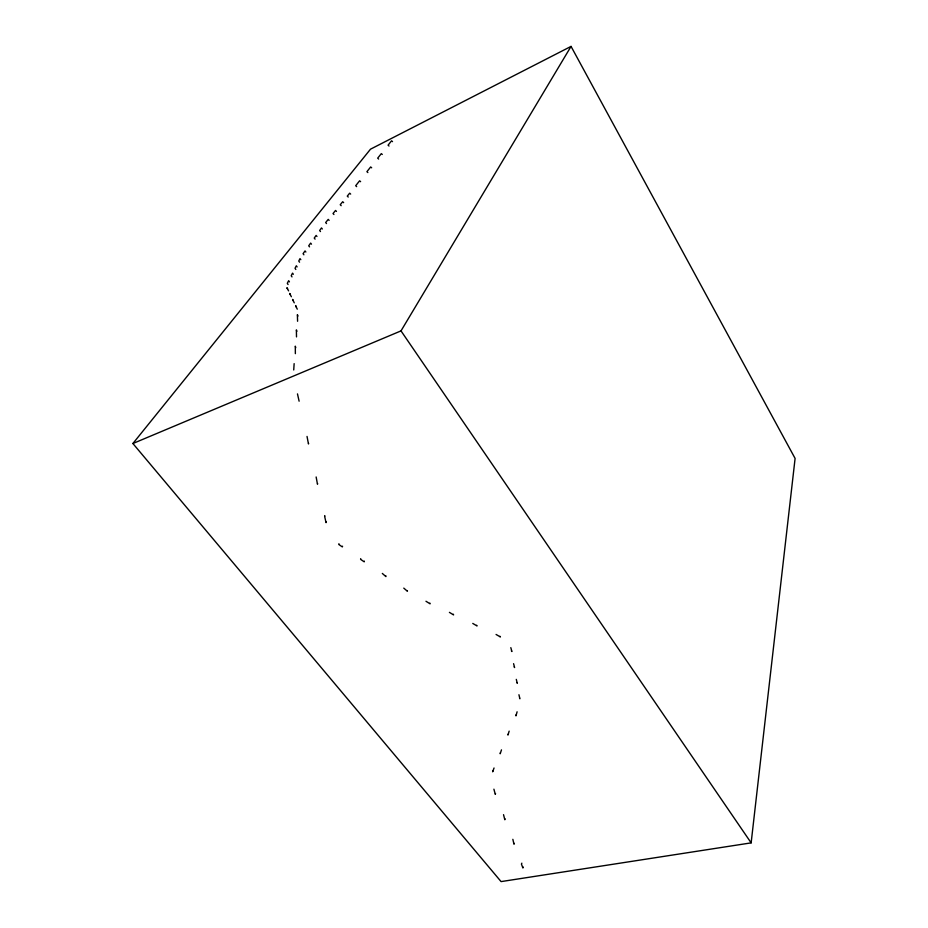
<?xml version="1.0" encoding="UTF-8"?>
<svg xmlns="http://www.w3.org/2000/svg" width="928" height="928" viewBox="0 0 928 928"><rect width="100%" height="100%" fill="white"/><g stroke="black" fill="none" stroke-linecap="round" stroke-linejoin="round"><path stroke-width="1.39" d="M500.215 752.944L500.204 753.756L501.48 749.859M385.955 575.917L385.909 576.613L382.324 573.434M297.47 393.89L299.118 401.198M293.724 369.97L294.141 363.637M360.69 558.621L360.632 559.375L364.228 561.834L364.344 561.127M751.146 842.868L795.099 458.432L571.045 46.4L370.504 149.176L132.901 443.514L501.074 881.6L751.146 842.868L401.012 330.89L571.045 46.4M307.029 436.427L308.467 443.967L308.595 443.398M494.044 767.99L492.675 771.806L492.814 770.982M316.146 476.969L317.469 484.23L317.631 483.604M493.905 789.171L495.297 794.368L495.552 793.533M342.548 546.198L342.351 546.917L338.72 544.434A19.917 10.753 38.6 0 0 338.929 543.715M503.533 814.668L504.809 819.737L505.122 818.879M326.262 521.977L326.041 522.638L324.661 516.432M512.848 839.318L513.996 844.26L514.379 843.39M521.849 863.168L521.443 864.119L522.893 867.982L523.334 867.1M132.901 443.514L401.012 330.89M392.521 141.624L391.558 140.801L388.066 145.174L389.006 146.032M382.29 154.466L381.315 153.63L377.684 158.166L378.636 159.048M371.664 167.806L370.678 166.947L366.908 171.668L367.859 172.573M360.609 181.679L359.612 180.798L355.691 185.716L356.654 186.632M350.656 194.091L349.67 193.186L347.281 196.11L348.232 197.049M343.638 202.664L342.687 201.724L340.24 204.717L341.156 205.691M336.458 211.422L335.542 210.459L333.036 213.521L333.918 214.519M329.115 220.388L328.222 219.391L325.658 222.534L326.517 223.567M322.341 228.972L321.482 227.94L319.638 230.515L320.485 231.571M316.97 236.478L316.123 235.434L314.244 238.067L315.068 239.134M311.483 244.168L310.636 243.101L308.722 245.781L309.534 246.871M305.869 252.022L305.034 250.931L303.073 253.68L303.885 254.794M300.823 259.712L300.011 258.61L298.746 261.07L299.547 262.195M297.122 266.904L296.322 265.779L295.023 268.296L295.823 269.456M496.074 634.462L500.412 636.968L499.983 636.318M510.818 647.651L511.757 651.027M293.341 274.282L292.54 273.134L291.206 275.72L291.995 276.892M289.443 281.857L288.654 280.685L287.286 283.342L288.074 284.536M287.645 288.898L286.88 287.703L288.585 290.893M513.578 663.671L514.472 667.012M290.383 294.686L289.675 293.434L291.369 296.751M472.77 623.43L477.027 625.948L476.702 625.286M516.293 679.366L517.116 682.672M293.236 300.695L292.575 299.396L294.257 302.841M518.938 694.736L519.715 698.018M296.206 306.936L295.591 305.59L297.273 309.175M297.946 316.054L297.378 314.673L297.586 321.262M449.407 612.364L453.572 614.904L453.351 614.232M296.89 331.331L296.368 329.881L296.508 336.899M515.736 715.105L515.991 715.848L517.093 711.799M295.765 347.687L295.301 346.167L295.359 353.649M425.975 601.263L430.058 603.815L429.919 603.13M507.848 734.338L507.964 735.104L509.159 731.136M403.773 588.12L407.404 591.275L407.357 590.579M324.823 515.597A10.614 2.216 86.5 0 1 324.649 516.386M516.896 682.602A30.392 3.526 71.9 0 1 517.279 683.321M514.182 666.872A32.039 4.42 70.7 0 1 514.611 667.568M511.421 650.853A33.791 5.382 69.6 0 1 511.896 651.537M519.552 698.042A28.861 2.726 73.1 0 1 519.889 698.784"/></g></svg>
